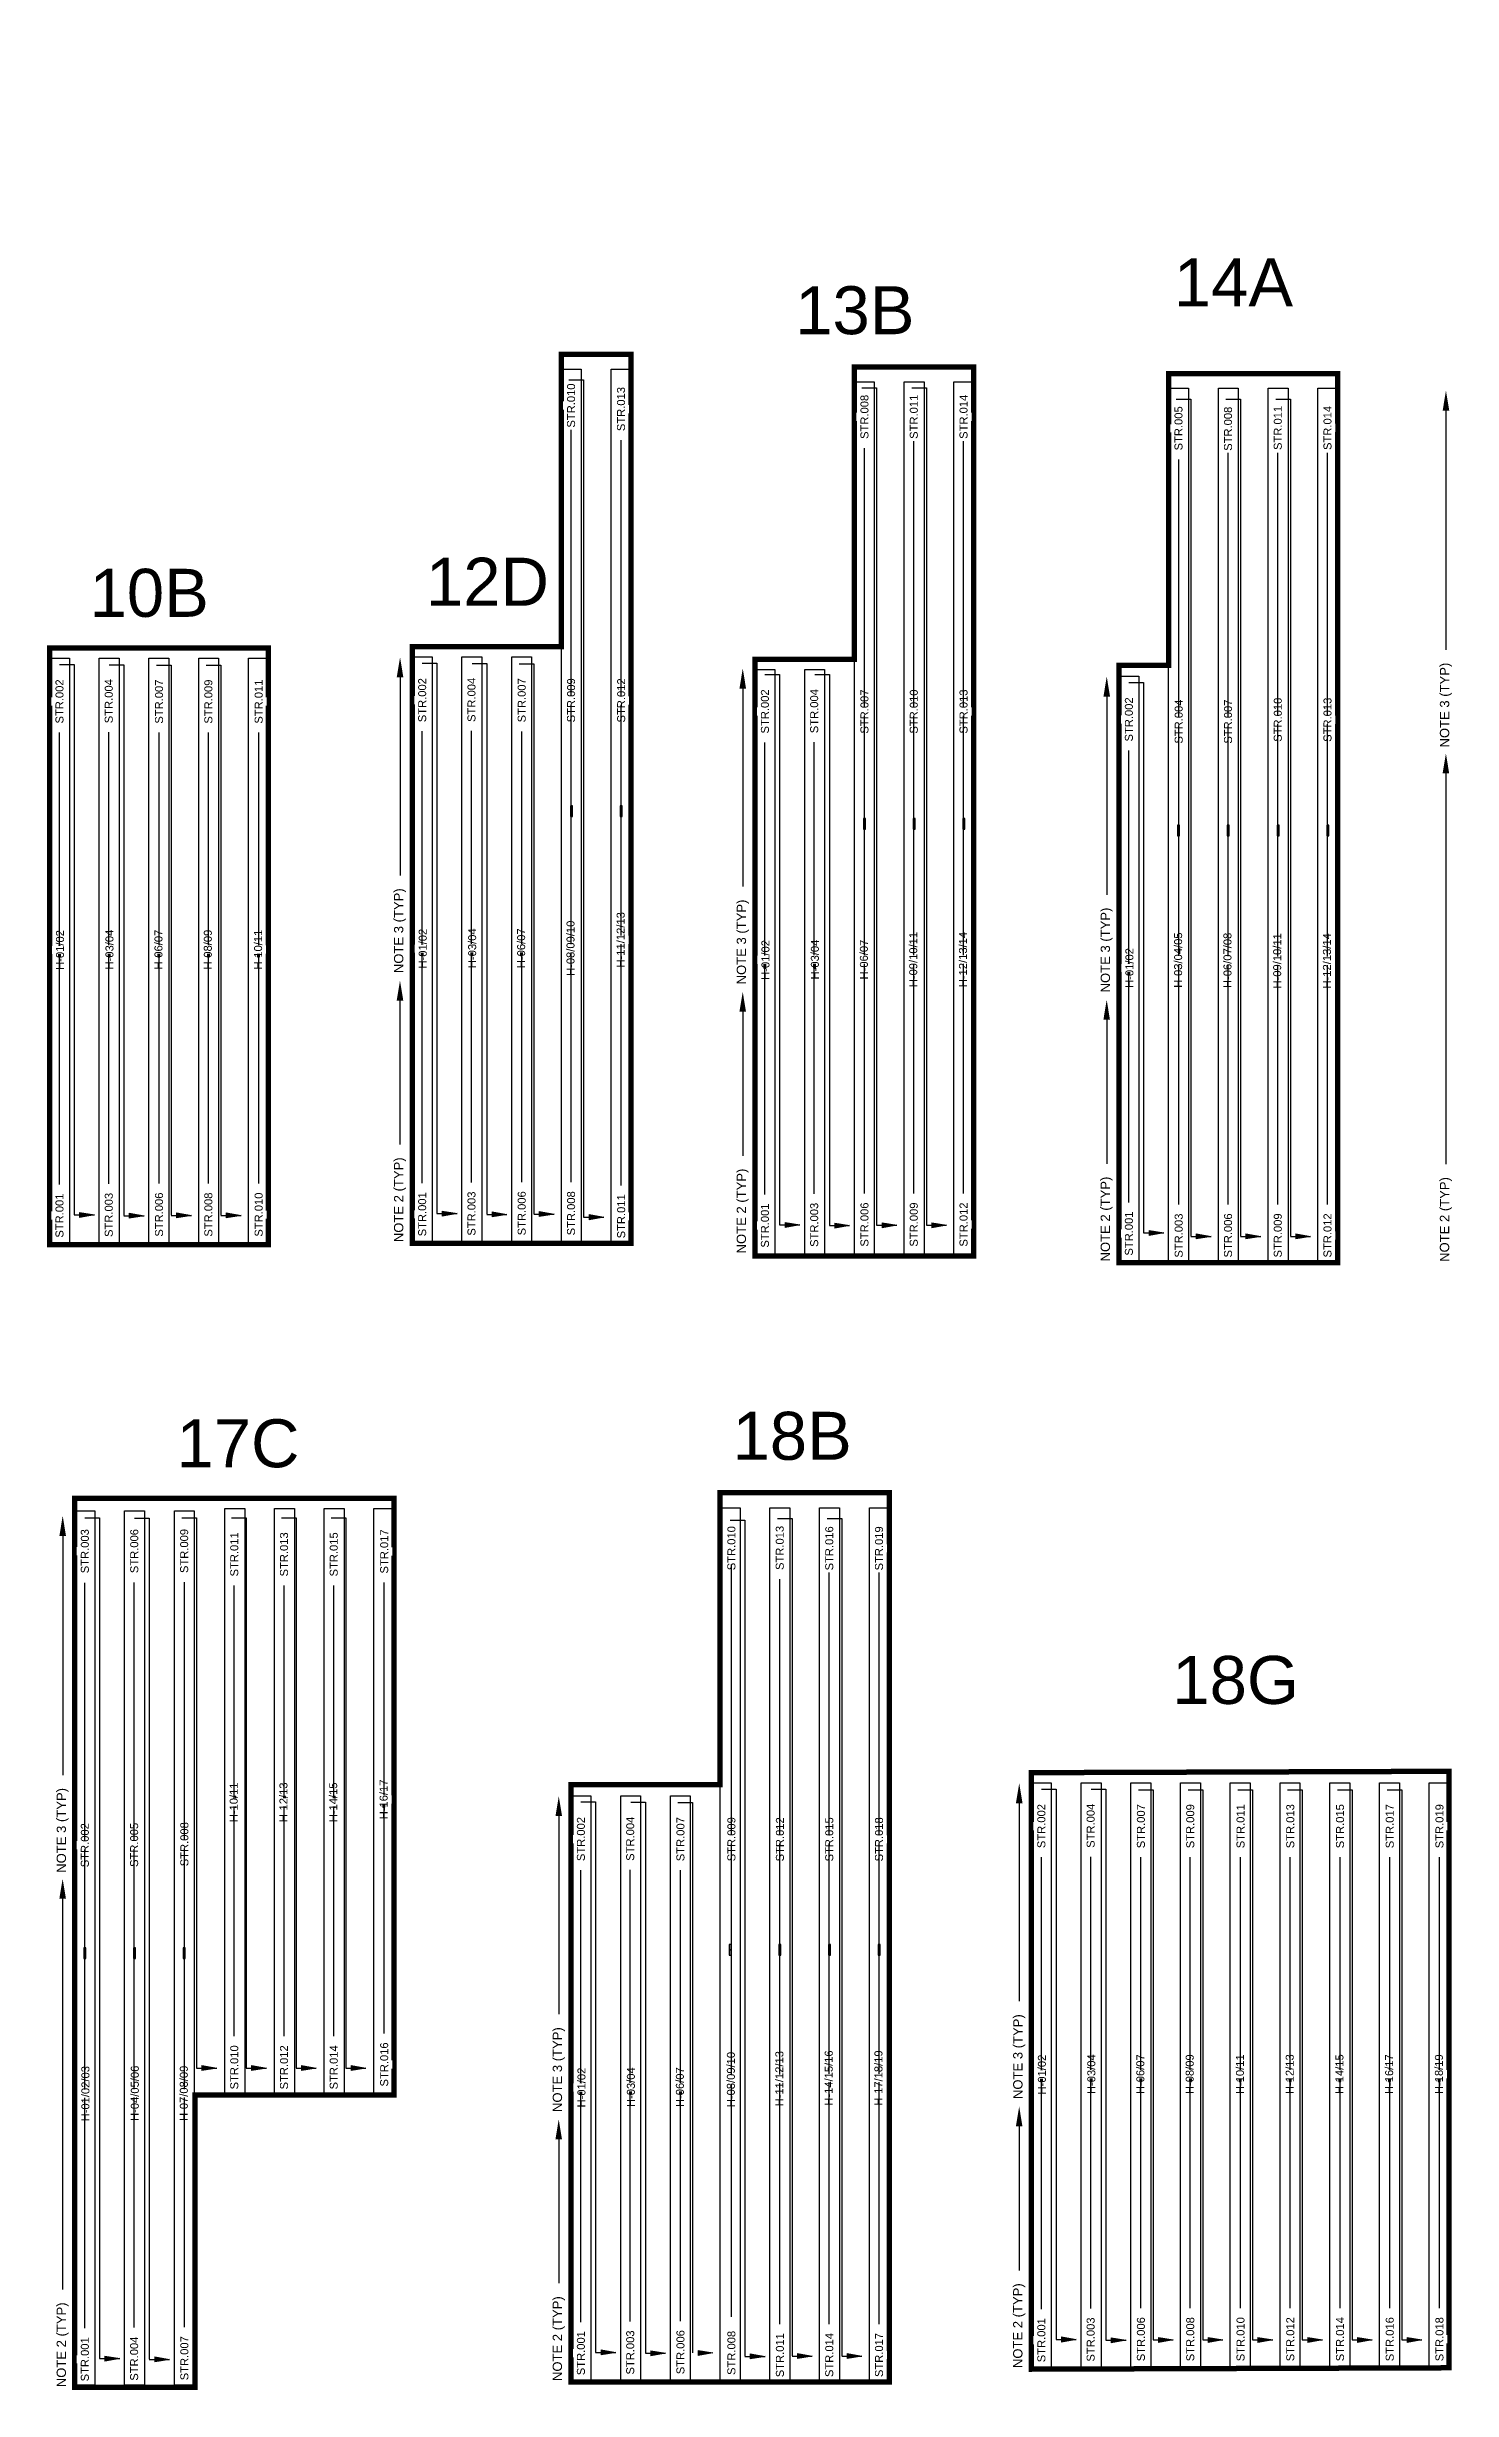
# Model space of a CAD drawing. Header units: feet. Extents: x -3 to 4075, y -14 to 63730.
# Drawn here: x 1044 to 1571, y 131 to 1009 of the extents above; entities that cross this region are included whole.
import ezdxf
from ezdxf import colors
from ezdxf.entities.mleader import LeaderData, LeaderLine
from ezdxf.math import Vec2, Vec3

# ---------------------------------------------------------------- set-up
doc = ezdxf.new("R2010")
doc.units = ezdxf.units.FT
doc.header["$MEASUREMENT"] = 0
for name, color, linetype in [('E-TEXT', 7, 'Continuous'), ('G-ANNO-TEXT', 1, 'Continuous'), ('JINKO', 210, 'Continuous'), ('PV-LBD ARCHETYPES', 7, 'Continuous'), ('PVcase PV Modules (detailed)', 142, 'Continuous'), ('PVcase PV Modules (optimised)', 142, 'Continuous')]:
    doc.layers.add(name, color=color, linetype=linetype)
doc.styles.add('NEI-A', font='arial.ttf')

# ---------------------------------------------------------------- blocks, each defined once
blk = doc.blocks.new('1P87@52DEG F TR ID3 PVBlock')
at = {"layer": 'PVcase PV Modules (detailed)', "color": 0}
blk.add_polyline3d([(-4.10355, -167.724, 0), (-3.35745, -167.724, 0), (-3.35745, -163.724, 0), (-4.10355, -163.724, 0)], close=True, dxfattribs=at)
blk.add_polyline3d([(-3.543975, -165.910525, 0), (-3.543975, -165.537475, 0), (-3.7305, -165.724, 0), (-3.917025, -165.537475, 0), (-3.917025, -165.910525, 0)], dxfattribs=at)
at = {"layer": 'PVcase PV Modules (optimised)', "color": 0}
for points in [[(0, 0, 0), (0, -327.727, 0), (-7.461, -327.727, 0), (-7.461, 0, 0)], [(-4.10355, -167.724, 0), (-3.35745, -167.724, 0), (-3.35745, -163.724, 0), (-4.10355, -163.724, 0)]]:
    blk.add_polyline3d(points, close=True, dxfattribs=at)
blk.add_polyline3d([(-3.543975, -165.910525, 0), (-3.543975, -165.537475, 0), (-3.7305, -165.724, 0), (-3.917025, -165.537475, 0), (-3.917025, -165.910525, 0)], dxfattribs=at)
blk = doc.blocks.new('1P58@52DEG F TR ID3 PVBlock')
at = {"layer": 'PVcase PV Modules (detailed)', "color": 0}
blk.add_polyline3d([(-4.10355, -111.909, 0), (-3.35745, -111.909, 0), (-3.35745, -107.909, 0), (-4.10355, -107.909, 0)], close=True, dxfattribs=at)
blk.add_polyline3d([(-3.543975, -110.095525, 0), (-3.543975, -109.722475, 0), (-3.7305, -109.909, 0), (-3.917025, -109.722475, 0), (-3.917025, -110.095525, 0)], dxfattribs=at)
at = {"layer": 'PVcase PV Modules (optimised)', "color": 0}
for points in [[(0, 0, 0), (0, -219.818, 0), (-7.461, -219.818, 0), (-7.461, 0, 0)], [(-4.10355, -111.909, 0), (-3.35745, -111.909, 0), (-3.35745, -107.909, 0), (-4.10355, -107.909, 0)]]:
    blk.add_polyline3d(points, close=True, dxfattribs=at)
blk.add_polyline3d([(-3.543975, -110.095525, 0), (-3.543975, -109.722475, 0), (-3.7305, -109.909, 0), (-3.917025, -109.722475, 0), (-3.917025, -110.095525, 0)], dxfattribs=at)
blk = doc.blocks.new('_ClosedBlank')
at = {"color": 0, "linetype": 'ByBlock', "lineweight": -2}
for p, q in [((-1, 0.17), (0, 0)), ((-1, 0.17), (-1, -0.17)), ((0, 0), (-1, -0.17))]:
    blk.add_line(p, q, dxfattribs=at)
blk = doc.blocks.new('AR')
h = blk.add_hatch(color=256)
h.dxf.hatch_style = 1
h.paths.add_polyline_path([(0, 0.03), (0, -0.03), (0.18, 0)])
at = {"xscale": 0.1800047113158301, "yscale": 0.1800047113158301, "zscale": 0.1800047113158301}
blk.add_blockref('_ClosedBlank', (0.18, 0), dxfattribs=at)

msp = doc.modelspace()

# ---------------------------------------------------------------- linework, layer by layer
at = {"const_width": 2}
msp.add_lwpolyline([(1237.38, 893.72), (1263.5, 893.72), (1263.5, 560.44), (1181.43, 560.44), (1181.43, 784.09), (1237.38, 784.09), (1237.38, 893.72)], dxfattribs=at)
for points in [[(1392.03, 888.94), (1347.27, 888.94), (1347.27, 779.35), (1309.96, 779.35), (1309.96, 555.68), (1392.03, 555.68)], [(1528.53, 886.37), (1465.12, 886.37), (1465.12, 777.05), (1446.47, 777.05), (1446.47, 553.21), (1528.53, 553.21)], [(1045.4, 783.56), (1127.46, 783.56), (1127.46, 559.95), (1045.4, 559.95)], [(1413.64, 361.98), (1570.32, 362.49), (1570.32, 138.88), (1413.64, 138.37)]]:
    msp.add_lwpolyline(points, close=True, dxfattribs=at)
for points, elevation in [([(1054.89, 131.51), (1099.94, 131.51), (1099.94, 241.14), (1174.55, 241.14), (1174.55, 464.79), (1054.89, 464.79)], -0.13), ([(1360.33, 466.98), (1296.91, 466.98), (1296.91, 357.46), (1240.96, 357.46), (1240.96, 133.51), (1360.33, 133.51)], 0.13)]:
    msp.add_lwpolyline(points, close=True, dxfattribs=dict(at, elevation=elevation))
at = {"layer": 'E-TEXT'}
for p, q in [((1350.1, 881.08), (1355.6, 881.08)), ((1355.6, 881.08), (1355.6, 567.21)), ((1467.95, 876.91), (1473.45, 876.91)), ((1473.45, 876.91), (1473.45, 563.04)), ((1241.02, 583.32), (1241.02, 865.4)), ((1259.81, 582.15), (1259.81, 861.5)), ((1369.55, 579.09), (1369.55, 861.18)), ((1388.21, 579.09), (1388.21, 861.18)), ((1351.05, 579.09), (1351.05, 858.44)), ((1468.9, 574.92), (1468.9, 854.27)), ((1487.4, 574.92), (1487.4, 856.75)), ((1506.06, 574.92), (1506.06, 856.75)), ((1524.71, 574.92), (1524.71, 856.75)), ((1049.16, 777.43), (1054.66, 777.43)), ((1054.66, 777.43), (1054.66, 571.12)), ((1067.82, 777.34), (1073.32, 777.34)), ((1073.32, 777.34), (1073.32, 570.82)), ((1085.54, 777.18), (1091.03, 777.18)), ((1091.03, 777.18), (1091.03, 570.94)), ((1104.19, 777.18), (1109.69, 777.18)), ((1185.2, 777.92), (1190.69, 777.92)), ((1190.69, 777.92), (1190.69, 571.61)), ((1203.85, 777.83), (1209.35, 777.83)), ((1209.35, 777.83), (1209.35, 571.31)), ((1221.57, 777.67), (1227.07, 777.67)), ((1227.07, 777.67), (1227.07, 571.43)), ((1313.73, 773.7), (1319.23, 773.7)), ((1319.23, 773.7), (1319.23, 567.39)), ((1332.39, 773.61), (1337.89, 773.61)), ((1337.89, 773.61), (1337.89, 567.09)), ((1450.23, 770.69), (1455.73, 770.69)), ((1455.73, 770.69), (1455.73, 564.38)), ((1049.15, 582.46), (1049.15, 751.91)), ((1067.63, 582.71), (1067.63, 752.01)), ((1086.48, 582.83), (1086.48, 751.85)), ((1104.99, 582.83), (1104.99, 751.85)), ((1123.85, 582.83), (1123.85, 751.85)), ((1185.18, 582.95), (1185.18, 752.4)), ((1203.67, 583.2), (1203.67, 752.5)), ((1222.51, 583.32), (1222.51, 752.34)), ((1313.72, 578.72), (1313.72, 748.17)), ((1332.2, 578.98), (1332.2, 748.28)), ((1450.22, 575.72), (1450.22, 745.17)), ((1054.66, 571.07), (1062.22, 571.07)), ((1190.69, 571.56), (1198.25, 571.56)), ((1209.35, 571.27), (1216.91, 571.27)), ((1227.07, 571.39), (1234.63, 571.39)), ((1073.32, 570.78), (1080.88, 570.78)), ((1091.03, 570.9), (1098.59, 570.9)), ((1319.23, 567.34), (1326.79, 567.34)), ((1337.89, 567.05), (1345.44, 567.05)), ((1355.6, 567.17), (1363.16, 567.17)), ((1455.73, 564.34), (1463.29, 564.34)), ((1473.45, 562.99), (1481.01, 562.99)), ((1058.67, 457.52, -0.13), (1064.17, 457.52, -0.13)), ((1064.17, 457.52, -0.13), (1064.17, 142.36, -0.13)), ((1077.33, 457.43, -0.13), (1082.83, 457.43, -0.13)), ((1082.83, 457.43, -0.13), (1082.83, 142.07, -0.13)), ((1113.7, 457.5, -0.13), (1119.2, 457.5, -0.13)), ((1119.2, 457.5, -0.13), (1119.2, 251.26, -0.13)), ((1132.35, 457.5, -0.13), (1137.85, 457.5, -0.13)), ((1151, 457.5, -0.13), (1156.5, 457.5, -0.13)), ((1318.4, 457.2, 0.13), (1323.9, 457.2, 0.13)), ((1323.9, 457.2, 0.13), (1323.9, 143.33, 0.13)), ((1301.15, 157.95, 0.13), (1301.15, 440.04, 0.13)), ((1058.66, 153.7, -0.13), (1058.66, 433.18, -0.13)), ((1077.15, 153.95, -0.13), (1077.15, 433.29, -0.13)), ((1095.99, 154.07, -0.13), (1095.99, 433.42, -0.13)), ((1114.71, 263.15, -0.13), (1114.71, 432.17, -0.13)), ((1133.36, 263.15, -0.13), (1133.36, 432.17, -0.13)), ((1152.01, 263.15, -0.13), (1152.01, 432.17, -0.13)), ((1170.93, 264.24, -0.13), (1170.93, 433.26, -0.13)), ((1319.34, 155.21, 0.13), (1319.34, 434.56, 0.13)), ((1337.85, 155.21, 0.13), (1337.85, 437.04, 0.13)), ((1356.5, 155.21, 0.13), (1356.5, 437.04, 0.13)), ((1417.41, 355.84), (1422.91, 355.84)), ((1422.91, 355.84), (1422.91, 149.53)), ((1436.07, 355.76), (1441.57, 355.76)), ((1441.57, 355.76), (1441.57, 149.24)), ((1453.79, 355.59), (1459.28, 355.59)), ((1459.28, 355.59), (1459.28, 149.36)), ((1472.44, 355.59), (1477.94, 355.59)), ((1491.09, 355.59), (1496.59, 355.59)), ((1496.59, 355.59), (1496.59, 149.36)), ((1509.74, 355.59), (1515.24, 355.59)), ((1528.39, 355.59), (1533.89, 355.59)), ((1547.05, 355.59), (1552.54, 355.59)), ((1244.72, 350.99, 0.13), (1250.22, 350.99, 0.13)), ((1250.22, 350.99, 0.13), (1250.22, 144.68, 0.13)), ((1263.38, 350.9, 0.13), (1268.88, 350.9, 0.13)), ((1268.88, 350.9, 0.13), (1268.88, 144.38, 0.13)), ((1281.1, 350.74, 0.13), (1286.6, 350.74, 0.13)), ((1286.6, 350.74, 0.13), (1286.6, 144.5, 0.13)), ((1244.71, 156.01, 0.13), (1244.71, 325.46, 0.13)), ((1263.2, 156.26, 0.13), (1263.2, 325.57, 0.13)), ((1282.04, 156.38, 0.13), (1282.04, 325.41, 0.13)), ((1417.4, 160.87), (1417.4, 330.32)), ((1435.88, 161.12), (1435.88, 330.43)), ((1454.73, 161.24), (1454.73, 330.27)), ((1473.24, 161.24), (1473.24, 330.27)), ((1492.09, 161.24), (1492.09, 330.27)), ((1510.75, 161.24), (1510.75, 330.27)), ((1529.4, 161.24), (1529.4, 330.27)), ((1548.05, 161.24), (1548.05, 330.27)), ((1566.7, 161.24), (1566.7, 330.27)), ((1119.2, 251.22, -0.13), (1126.76, 251.22, -0.13)), ((1422.91, 149.49), (1430.47, 149.49)), ((1064.17, 142.32, -0.13), (1071.73, 142.32, -0.13)), ((1082.83, 142.03, -0.13), (1090.39, 142.03, -0.13)), ((1250.22, 144.63, 0.13), (1257.78, 144.63, 0.13)), ((1268.88, 144.34, 0.13), (1276.44, 144.34, 0.13)), ((1323.9, 143.29, 0.13), (1331.46, 143.29, 0.13)), ((1441.57, 149.2), (1449.13, 149.2)), ((1459.28, 149.31), (1466.84, 149.31)), ((1496.59, 149.31), (1504.15, 149.31))]:
    msp.add_line(p, q, dxfattribs=at)

# ---------------------------------------------------------------- block references
at = {"layer": 'E-TEXT', "xscale": 30.78777906583937, "yscale": 30.78777906583937, "zscale": 30.78777906583937}
for p in [(1056.68, 571.07), (1075.33, 570.78), (1093.05, 570.9), (1192.71, 571.56), (1211.37, 571.27), (1229.08, 571.39), (1321.24, 567.34), (1339.9, 567.05), (1357.62, 567.17), (1457.75, 564.34), (1475.47, 562.99), (1121.21, 251.22, -0.13), (1424.93, 149.49), (1443.58, 149.2), (1461.3, 149.31), (1498.6, 149.31), (1066.19, 142.32, -0.13), (1084.85, 142.03, -0.13), (1252.24, 144.63, 0.13), (1270.9, 144.34, 0.13), (1288.61, 144.45, 0.13), (1325.92, 143.29, 0.13)]:
    msp.add_blockref('AR', p, dxfattribs=at)
at = {"layer": 'JINKO'}
for name, p in [('1P87@52DEG F TR ID3 PVBlock', (1244.84, 888.17)), ('1P87@52DEG F TR ID3 PVBlock', (1263.5, 888.17)), ('1P87@52DEG F TR ID3 PVBlock', (1354.73, 883.4)), ('1P87@52DEG F TR ID3 PVBlock', (1373.38, 883.4)), ('1P87@52DEG F TR ID3 PVBlock', (1392.03, 883.4)), ('1P87@52DEG F TR ID3 PVBlock', (1472.58, 880.94)), ('1P87@52DEG F TR ID3 PVBlock', (1491.23, 880.94)), ('1P87@52DEG F TR ID3 PVBlock', (1509.88, 880.94)), ('1P87@52DEG F TR ID3 PVBlock', (1528.53, 880.94)), ('1P58@52DEG F TR ID3 PVBlock', (1052.86, 779.77)), ('1P58@52DEG F TR ID3 PVBlock', (1071.51, 779.77)), ('1P58@52DEG F TR ID3 PVBlock', (1090.16, 779.77)), ('1P58@52DEG F TR ID3 PVBlock', (1108.81, 779.77)), ('1P58@52DEG F TR ID3 PVBlock', (1127.46, 779.77)), ('1P58@52DEG F TR ID3 PVBlock', (1188.89, 780.26)), ('1P58@52DEG F TR ID3 PVBlock', (1207.54, 780.26)), ('1P58@52DEG F TR ID3 PVBlock', (1226.19, 780.26)), ('1P58@52DEG F TR ID3 PVBlock', (1317.42, 775.5)), ('1P58@52DEG F TR ID3 PVBlock', (1336.08, 775.5)), ('1P58@52DEG F TR ID3 PVBlock', (1453.93, 773.03)), ('1P87@52DEG F TR ID3 PVBlock', (1062.37, 460.09, -0.13)), ('1P87@52DEG F TR ID3 PVBlock', (1081.02, 460.09, -0.13)), ('1P87@52DEG F TR ID3 PVBlock', (1099.67, 460.09, -0.13)), ('1P58@52DEG F TR ID3 PVBlock', (1118.59, 460.96, -0.13)), ('1P58@52DEG F TR ID3 PVBlock', (1137.24, 460.96, -0.13)), ('1P58@52DEG F TR ID3 PVBlock', (1155.9, 460.96, -0.13)), ('1P58@52DEG F TR ID3 PVBlock', (1174.55, 460.96, -0.13)), ('1P87@52DEG F TR ID3 PVBlock', (1304.37, 461.23, 0.13)), ('1P87@52DEG F TR ID3 PVBlock', (1323.03, 461.23, 0.13)), ('1P87@52DEG F TR ID3 PVBlock', (1341.68, 461.23, 0.13)), ('1P87@52DEG F TR ID3 PVBlock', (1360.33, 461.23, 0.13)), ('1P58@52DEG F TR ID3 PVBlock', (1248.42, 353.33, 0.13)), ('1P58@52DEG F TR ID3 PVBlock', (1267.07, 353.33, 0.13)), ('1P58@52DEG F TR ID3 PVBlock', (1285.72, 353.33, 0.13)), ('1P58@52DEG F TR ID3 PVBlock', (1421.11, 358.18)), ('1P58@52DEG F TR ID3 PVBlock', (1439.76, 358.18)), ('1P58@52DEG F TR ID3 PVBlock', (1458.41, 358.18)), ('1P58@52DEG F TR ID3 PVBlock', (1477.06, 358.18)), ('1P58@52DEG F TR ID3 PVBlock', (1495.71, 358.18)), ('1P58@52DEG F TR ID3 PVBlock', (1514.37, 358.18)), ('1P58@52DEG F TR ID3 PVBlock', (1533.02, 358.18)), ('1P58@52DEG F TR ID3 PVBlock', (1551.67, 358.18)), ('1P58@52DEG F TR ID3 PVBlock', (1570.32, 358.18))]:
    msp.add_blockref(name, p, dxfattribs=at)

# ---------------------------------------------------------------- texts
at = {"layer": 'PV-LBD ARCHETYPES', "style": 'NEI-A'}
for s, p in [('14A', (1467.05, 911.62)), ('13B', (1325.06, 901.22)), ('12D', (1186.58, 799.44)), ('10B', (1060.42, 795.27)), ('17C', (1093.01, 476.46, -0.13)), ('18B', (1301.55, 479.26, 0.13))]:
    msp.add_text(s, height=18, dxfattribs=at).set_placement(p)
at = {"layer": 'PV-LBD ARCHETYPES', "insert": (1490.27, 396.62), "char_height": 18, "width": 41.5348, "attachment_point": 5, "style": 'NEI-A'}
msp.add_mtext(' 18G', dxfattribs=at)

# ---------------------------------------------------------------- leaders
at = {"layer": 'G-ANNO-TEXT'}
ml = msp.add_multileader_mtext('Standard', dxfattribs=at)
ml.set_content('NOTE 3 (TYP)', color=256, style='NEI-A')
ml.set_leader_properties()
ml.build(insert=Vec2(0, 0))
ml.multileader.update_dxf_attribs({"dogleg_length": 0.0625, "arrow_head_size": 7.5, "scale": 60})
ctx = ml.context
ctx.base_point, ctx.scale, ctx.char_height, ctx.arrow_head_size, ctx.landing_gap_size, ctx.plane_origin, ctx.plane_x_axis, ctx.plane_y_axis = Vec3(1569.12, 740.89), 60, 3.5, 7.5, 5.4, Vec3(1647.25, 671.63), Vec3(0, 1), Vec3(-1, 0)
notes = []
notes.append((ctx, [(1, (1, 1, 0), (1569.12, 786.68), (0, -1), 3.75, [(0, [(1569.12, 880.1)], 0, [])])]))
ctx.mtext.insert, ctx.mtext.text_direction, ctx.mtext.rotation, ctx.mtext.width, ctx.mtext.flow_direction = Vec3(1566.85, 746.29), Vec3(0, 1), 1.570796, 1027, 5
ml = msp.add_multileader_mtext('Standard', dxfattribs=at)
ml.set_content('NOTE 3 (TYP)', color=256, style='NEI-A')
ml.set_leader_properties()
ml.build(insert=Vec2(0, 0))
ml.multileader.update_dxf_attribs({"dogleg_length": 0.0625, "arrow_head_size": 7.5, "scale": 60})
ctx = ml.context
ctx.base_point, ctx.scale, ctx.char_height, ctx.arrow_head_size, ctx.landing_gap_size, ctx.plane_origin, ctx.plane_x_axis, ctx.plane_y_axis = Vec3(1176.86, 656.31), 60, 3.5, 7.5, 5.4, Vec3(1254.99, 587.04), Vec3(0, 1), Vec3(-1, 0)
notes.append((ctx, [(1, (1, 1, 0), (1176.86, 702.09), (0, -1), 3.75, [(0, [(1176.86, 780.12)], 0, [])])]))
ctx.mtext.insert, ctx.mtext.text_direction, ctx.mtext.rotation, ctx.mtext.width, ctx.mtext.flow_direction = Vec3(1174.59, 661.71), Vec3(0, 1), 1.570796, 1027, 5
ml = msp.add_multileader_mtext('Standard', dxfattribs=at)
ml.set_content('NOTE 3 (TYP)', color=256, style='NEI-A')
ml.set_leader_properties()
ml.build(insert=Vec2(0, 0))
ml.multileader.update_dxf_attribs({"dogleg_length": 0.0625, "arrow_head_size": 7.5, "scale": 60})
ctx = ml.context
ctx.base_point, ctx.scale, ctx.char_height, ctx.arrow_head_size, ctx.landing_gap_size, ctx.plane_origin, ctx.plane_x_axis, ctx.plane_y_axis = Vec3(1305.39, 652.09), 60, 3.5, 7.5, 5.4, Vec3(1383.53, 582.82), Vec3(0, 1), Vec3(-1, 0)
notes.append((ctx, [(1, (1, 1, 0), (1305.39, 697.87), (0, -1), 3.75, [(0, [(1305.39, 775.9)], 0, [])])]))
ctx.mtext.insert, ctx.mtext.text_direction, ctx.mtext.rotation, ctx.mtext.width, ctx.mtext.flow_direction = Vec3(1303.13, 657.49), Vec3(0, 1), 1.570796, 1027, 5
ml = msp.add_multileader_mtext('Standard', dxfattribs=at)
ml.set_content('NOTE 3 (TYP)', color=256, style='NEI-A')
ml.set_leader_properties()
ml.build(insert=Vec2(0, 0))
ml.multileader.update_dxf_attribs({"dogleg_length": 0.0625, "arrow_head_size": 7.5, "scale": 60})
ctx = ml.context
ctx.base_point, ctx.scale, ctx.char_height, ctx.arrow_head_size, ctx.landing_gap_size, ctx.plane_origin, ctx.plane_x_axis, ctx.plane_y_axis = Vec3(1441.9, 649.08), 60, 3.5, 7.5, 5.4, Vec3(1520.03, 579.81), Vec3(0, 1), Vec3(-1, 0)
notes.append((ctx, [(1, (1, 1, 0), (1441.9, 694.87), (0, -1), 3.75, [(0, [(1441.9, 772.89)], 0, [])])]))
ctx.mtext.insert, ctx.mtext.text_direction, ctx.mtext.rotation, ctx.mtext.width, ctx.mtext.flow_direction = Vec3(1439.63, 654.48), Vec3(0, 1), 1.570796, 1027, 5
ml = msp.add_multileader_mtext('Standard', dxfattribs=at)
ml.set_content('NOTE 3 (TYP)', color=256, style='NEI-A')
ml.set_leader_properties()
ml.build(insert=Vec2(0, 0))
ml.multileader.update_dxf_attribs({"dogleg_length": 0.0625, "arrow_head_size": 7.5, "scale": 60})
ctx = ml.context
ctx.base_point, ctx.scale, ctx.char_height, ctx.arrow_head_size, ctx.landing_gap_size, ctx.plane_origin, ctx.plane_x_axis, ctx.plane_y_axis = Vec3(1409.08, 234.23), 60, 3.5, 7.5, 5.4, Vec3(1487.21, 164.96), Vec3(0, 1), Vec3(-1, 0)
notes.append((ctx, [(1, (1, 1, 0), (1409.08, 280.02), (0, -1), 3.75, [(0, [(1409.08, 358.04)], 0, [])])]))
ctx.mtext.insert, ctx.mtext.text_direction, ctx.mtext.rotation, ctx.mtext.width, ctx.mtext.flow_direction = Vec3(1406.81, 239.63), Vec3(0, 1), 1.570796, 1027, 5
ml = msp.add_multileader_mtext('Standard', dxfattribs=at)
ml.set_content('NOTE 2 (TYP)', color=256, style='NEI-A')
ml.set_leader_properties()
ml.build(insert=Vec2(0, 0))
ml.multileader.update_dxf_attribs({"dogleg_length": 0.0625, "arrow_head_size": 7.5, "scale": 60})
ctx = ml.context
ctx.base_point, ctx.scale, ctx.char_height, ctx.arrow_head_size, ctx.landing_gap_size, ctx.plane_origin, ctx.plane_x_axis, ctx.plane_y_axis = Vec3(1176.84, 555.45), 60, 3.5, 7.5, 5.4, Vec3(1254.98, 486.18), Vec3(0, 1), Vec3(-1, 0)
notes.append((ctx, [(1, (1, 1, 0), (1176.84, 601.24), (0, -1), 3.75, [(0, [(1176.84, 658.93)], 0, [])])]))
ctx.mtext.insert, ctx.mtext.text_direction, ctx.mtext.rotation, ctx.mtext.width, ctx.mtext.flow_direction = Vec3(1174.58, 560.85), Vec3(0, 1), 1.570796, 55.295, 5
ml = msp.add_multileader_mtext('Standard', dxfattribs=at)
ml.set_content('NOTE 2 (TYP)', color=256, style='NEI-A')
ml.set_leader_properties()
ml.build(insert=Vec2(0, 0))
ml.multileader.update_dxf_attribs({"dogleg_length": 0.0625, "arrow_head_size": 7.5, "scale": 60})
ctx = ml.context
ctx.base_point, ctx.scale, ctx.char_height, ctx.arrow_head_size, ctx.landing_gap_size, ctx.plane_origin, ctx.plane_x_axis, ctx.plane_y_axis = Vec3(1305.38, 551.23), 60, 3.5, 7.5, 5.4, Vec3(1383.51, 481.96), Vec3(0, 1), Vec3(-1, 0)
notes.append((ctx, [(1, (1, 1, 0), (1305.38, 597.02), (0, -1), 3.75, [(0, [(1305.38, 654.71)], 0, [])])]))
ctx.mtext.insert, ctx.mtext.text_direction, ctx.mtext.rotation, ctx.mtext.width, ctx.mtext.flow_direction = Vec3(1303.11, 556.63), Vec3(0, 1), 1.570796, 55.295, 5
ml = msp.add_multileader_mtext('Standard', dxfattribs=at)
ml.set_content('NOTE 2 (TYP)', color=256, style='NEI-A')
ml.set_leader_properties()
ml.build(insert=Vec2(0, 0))
ml.multileader.update_dxf_attribs({"dogleg_length": 0.0625, "arrow_head_size": 7.5, "scale": 60})
ctx = ml.context
ctx.base_point, ctx.scale, ctx.char_height, ctx.arrow_head_size, ctx.landing_gap_size, ctx.plane_origin, ctx.plane_x_axis, ctx.plane_y_axis = Vec3(1441.88, 548.23), 60, 3.5, 7.5, 5.4, Vec3(1520.01, 478.96), Vec3(0, 1), Vec3(-1, 0)
notes.append((ctx, [(1, (1, 1, 0), (1441.88, 594.01), (0, -1), 3.75, [(0, [(1441.88, 651.7)], 0, [])])]))
ctx.mtext.insert, ctx.mtext.text_direction, ctx.mtext.rotation, ctx.mtext.width, ctx.mtext.flow_direction = Vec3(1439.61, 553.63), Vec3(0, 1), 1.570796, 55.295, 5
ml = msp.add_multileader_mtext('Standard', dxfattribs=at)
ml.set_content('NOTE 2 (TYP)', color=256, style='NEI-A')
ml.set_leader_properties()
ml.build(insert=Vec2(0, 0))
ml.multileader.update_dxf_attribs({"dogleg_length": 0.0625, "arrow_head_size": 7.5, "scale": 60})
ctx = ml.context
ctx.base_point, ctx.scale, ctx.char_height, ctx.arrow_head_size, ctx.landing_gap_size, ctx.plane_origin, ctx.plane_x_axis, ctx.plane_y_axis = Vec3(1569.1, 548.06), 60, 3.5, 7.5, 5.4, Vec3(1647.23, 478.79), Vec3(0, 1), Vec3(-1, 0)
notes.append((ctx, [(1, (1, 1, 0), (1569.1, 593.84), (0, -1), 3.75, [(0, [(1569.1, 744.07)], 0, [])])]))
ctx.mtext.insert, ctx.mtext.text_direction, ctx.mtext.rotation, ctx.mtext.width, ctx.mtext.flow_direction = Vec3(1566.83, 553.46), Vec3(0, 1), 1.570796, 55.295, 5
ml = msp.add_multileader_mtext('Standard', dxfattribs=at)
ml.set_content('NOTE 2 (TYP)', color=256, style='NEI-A')
ml.set_leader_properties()
ml.build(insert=Vec2(0, 0))
ml.multileader.update_dxf_attribs({"dogleg_length": 0.0625, "arrow_head_size": 7.5, "scale": 60})
ctx = ml.context
ctx.base_point, ctx.scale, ctx.char_height, ctx.arrow_head_size, ctx.landing_gap_size, ctx.plane_origin, ctx.plane_x_axis, ctx.plane_y_axis = Vec3(1409.06, 133.38), 60, 3.5, 7.5, 5.4, Vec3(1487.19, 64.11), Vec3(0, 1), Vec3(-1, 0)
notes.append((ctx, [(1, (1, 1, 0), (1409.06, 179.16), (0, -1), 3.75, [(0, [(1409.06, 236.85)], 0, [])])]))
ctx.mtext.insert, ctx.mtext.text_direction, ctx.mtext.rotation, ctx.mtext.width, ctx.mtext.flow_direction = Vec3(1406.79, 138.78), Vec3(0, 1), 1.570796, 55.295, 5
for ctx, leaders in notes:
    for number, flags, end, landing, length, lines in leaders:
        leader = LeaderData()
        leader.index, (leader.has_last_leader_line, leader.has_dogleg_vector, leader.attachment_direction) = number, flags
        leader.last_leader_point, leader.dogleg_vector, leader.dogleg_length = Vec3(end), Vec3(landing), length
        for number, points, colour, breaks in lines:
            line = LeaderLine()
            line.index, line.vertices, line.color, line.breaks = number, Vec3.list(points), colors.encode_raw_color(colour), breaks
            leader.lines.append(line)
        ctx.leaders.append(leader)

# ---------------------------------------------------------------- next in the draw order: texts
at = {"layer": 'G-ANNO-TEXT', "char_height": 3, "attachment_point": 5, "rotation": 90, "style": 'NEI-A', "bg_fill": 3, "box_fill_scale": 1.5, "bg_fill_color": 256, "bg_fill_transparency": 0}
for s, width, insert in [('STR.010', 0.0963, (1241.02, 874.48)), ('STR.013', 0.0823, (1259.75, 873.16)), ('STR.008', 0.0963, (1351.05, 870.23)), ('STR.011', 0.0963, (1369.55, 870.26)), ('STR.014', 0.0963, (1388.21, 870.26)), ('STR.005', 0.0823, (1468.83, 865.93)), ('STR.008', 0.0963, (1487.4, 865.78)), ('STR.011', 0.0963, (1506.06, 866.09)), ('STR.014', 0.0963, (1524.71, 866.09)), ('STR.002', 0.0963, (1049.15, 763.55)), ('STR.004', 0.0963, (1067.63, 763.65)), ('STR.007', 0.0963, (1086.48, 763.49)), ('STR.009', 0.0963, (1104.99, 763.49)), ('STR.011', 0.0963, (1123.85, 763.49)), ('STR.002', 0.0963, (1185.18, 764.04)), ('STR.004', 0.0963, (1203.67, 764.14)), ('STR.007', 0.0963, (1222.51, 763.98)), ('STR.009', 0.0963, (1241.02, 763.98)), ('STR.012', 0.0963, (1259.81, 763.93)), ('STR.002', 0.0963, (1313.72, 759.82)), ('STR.004', 0.0963, (1332.2, 759.92)), ('STR.007', 0.0963, (1351.05, 759.76)), ('STR.010', 0.0963, (1369.55, 759.76)), ('STR.013', 0.0963, (1388.21, 759.76)), ('STR.002', 0.0963, (1450.22, 756.81)), ('STR.010', 0.0963, (1506.06, 756.69)), ('STR.013', 0.0963, (1524.71, 756.69)), ('STR.004', 0.0963, (1468.9, 756.01)), ('STR.007', 0.0963, (1487.4, 755.99)), ('STR.001', 0.0823, (1049.15, 570.81)), ('STR.003', 0.0823, (1067.63, 571.07)), ('STR.006', 0.0823, (1086.48, 571.18)), ('STR.008', 0.0823, (1104.99, 571.18)), ('STR.001', 0.0823, (1185.18, 571.3)), ('STR.003', 0.0823, (1203.67, 571.56)), ('STR.006', 0.0823, (1222.51, 571.67)), ('STR.008', 0.0823, (1241.02, 571.67)), ('STR.001', 0.0823, (1313.72, 567.08)), ('STR.003', 0.0823, (1332.2, 567.34)), ('STR.006', 0.0823, (1351.05, 567.45)), ('STR.009', 0.0823, (1369.55, 567.45)), ('STR.001', 0.0823, (1450.22, 564.08)), ('STR.003', 0.0963, (1468.9, 563.31)), ('STR.006', 0.0963, (1487.4, 563.38)), ('STR.006', 0.0823, (1077.2, 445.05, -0.13)), ('STR.009', 0.0823, (1095.92, 445.08, -0.13)), ('STR.011', 0.0963, (1114.71, 443.81, -0.13)), ('STR.013', 0.0963, (1133.36, 443.81, -0.13)), ('STR.015', 0.0963, (1152.01, 443.81, -0.13)), ('STR.017', 0.0963, (1170.93, 444.91, -0.13)), ('STR.010', 0.0963, (1301.15, 446.14, 0.13)), ('STR.013', 0.0823, (1319.28, 446.23, 0.13)), ('STR.016', 0.0963, (1337.85, 446.07, 0.13)), ('STR.019', 0.0963, (1356.5, 446.07, 0.13)), ('STR.005', 0.0963, (1077.15, 334.9, -0.13)), ('STR.008', 0.0963, (1095.99, 335.16, -0.13)), ('STR.004', 0.0963, (1263.2, 337.21, 0.13)), ('STR.007', 0.0963, (1282.04, 337.05, 0.13)), ('STR.009', 0.0963, (1301.15, 337.03, 0.13)), ('STR.012', 0.0963, (1319.34, 336.99, 0.13)), ('STR.015', 0.0963, (1337.85, 336.98, 0.13)), ('STR.018', 0.0963, (1356.5, 336.98, 0.13)), ('STR.002', 0.0963, (1417.4, 341.96)), ('STR.004', 0.0963, (1435.88, 342.07)), ('STR.007', 0.0963, (1454.73, 341.91)), ('STR.009', 0.0963, (1473.24, 341.91)), ('STR.011', 0.0963, (1492.09, 341.91)), ('STR.013', 0.0963, (1510.75, 341.91)), ('STR.015', 0.0963, (1529.4, 341.91)), ('STR.017', 0.0963, (1548.05, 341.91)), ('STR.019', 0.0963, (1566.7, 341.91)), ('STR.012', 0.0823, (1133.36, 251.51, -0.13)), ('STR.016', 0.0823, (1170.93, 252.6, -0.13)), ('STR.004', 0.0823, (1077.15, 142.31, -0.13)), ('STR.007', 0.0963, (1095.99, 142.47, -0.13)), ('STR.003', 0.0823, (1263.2, 144.62, 0.13)), ('STR.006', 0.0823, (1282.04, 144.74, 0.13)), ('STR.008', 0.0823, (1301.15, 144.46, 0.13)), ('STR.014', 0.0963, (1337.85, 143.68, 0.13)), ('STR.001', 0.0823, (1417.4, 149.23)), ('STR.003', 0.0823, (1435.88, 149.48)), ('STR.006', 0.0823, (1454.73, 149.6)), ('STR.008', 0.0823, (1473.24, 149.6)), ('STR.012', 0.0823, (1510.75, 149.6))]:
    msp.add_mtext_dynamic_manual_height_columns(s, width=width, gutter_width=0.561, heights=[0], dxfattribs=dict(at, insert=insert))
at = {"layer": 'G-ANNO-TEXT', "char_height": 3, "width": 0.0823, "attachment_point": 5, "rotation": 90, "style": 'NEI-A', "bg_fill": 3, "box_fill_scale": 1.5, "bg_fill_color": 256, "bg_fill_transparency": 0}
for s, insert in [('H-01/02', (1049.35, 670.38)), ('H-03/04', (1067.89, 670.53)), ('H-06/07', (1086.27, 670.53)), ('H-08/09', (1104.78, 670.53)), ('H-10/11', (1123.64, 670.53)), ('H-01/02', (1185.39, 670.87)), ('H-03/04', (1203.93, 671.02)), ('H-06/07', (1222.3, 671.02)), ('H-08/09/10', (1240.81, 671.02)), ('H-11/12/13', (1259.61, 674.19)), ('H-09/10/11', (1369.35, 666.8)), ('H-12/13/14', (1388, 666.8)), ('H-03/04/05', (1468.69, 666.59)), ('H-06/07/08', (1487.2, 666.49)), ('H-09/10/11', (1505.85, 666.31)), ('H-12/13/14', (1524.5, 666.31)), ('H-01/02', (1313.92, 666.65)), ('H-03/04', (1332.46, 666.8)), ('H-06/07', (1350.84, 666.8)), ('H-01/02', (1450.42, 663.64)), ('H-10/11', (1114.5, 350.85, -0.13)), ('H-12/13', (1133.15, 350.85, -0.13)), ('H-14/15', (1151.8, 350.85, -0.13)), ('H-16/17', (1170.72, 351.95, -0.13)), ('H-08/09/10', (1300.95, 246.94, 0.13)), ('H-11/12/13', (1319.14, 247.25, 0.13)), ('H-14/15/16', (1337.64, 247.51, 0.13)), ('H-17/18/19', (1356.3, 247.51, 0.13)), ('H-01/02', (1417.6, 248.8)), ('H-03/04', (1436.14, 248.95)), ('H-06/07', (1454.52, 248.95)), ('H-08/09', (1473.03, 248.95)), ('H-10/11', (1491.89, 248.95)), ('H-12/13', (1510.54, 248.95)), ('H-14/15', (1529.19, 248.95)), ('H-16/17', (1547.84, 248.95)), ('H-18/19', (1566.5, 248.95)), ('H-04/05/06', (1077.4, 241.78, -0.13)), ('H-07/08/09', (1095.78, 241.78, -0.13)), ('H-03/04', (1263.45, 244.09, 0.13)), ('H-06/07', (1281.83, 244.09, 0.13))]:
    msp.add_mtext(s, dxfattribs=dict(at, insert=insert))

# ---------------------------------------------------------------- next in the draw order: linework, layer by layer
at = {"layer": 'E-TEXT'}
for p, q in [((1240.22, 884.13), (1245.72, 884.13)), ((1245.72, 884.13), (1245.72, 570.26)), ((1368.76, 881.08), (1374.25, 881.08)), ((1374.25, 881.08), (1374.25, 567.21)), ((1486.61, 876.93), (1492.1, 876.93)), ((1492.1, 876.93), (1492.1, 563.04)), ((1505.26, 876.93), (1510.76, 876.93)), ((1109.69, 777.18), (1109.69, 570.94)), ((1109.69, 570.9), (1117.24, 570.9)), ((1245.72, 570.22), (1253.28, 570.22)), ((1374.25, 567.17), (1381.81, 567.17)), ((1492.1, 562.99), (1499.66, 562.99)), ((1095.05, 457.5, -0.13), (1100.55, 457.5, -0.13)), ((1100.55, 457.5, -0.13), (1100.55, 251.26, -0.13)), ((1137.85, 457.5, -0.13), (1137.85, 251.26, -0.13)), ((1337.05, 457.2, 0.13), (1342.55, 457.2, 0.13)), ((1342.55, 457.2, 0.13), (1342.55, 143.33, 0.13)), ((1300.69, 456.67, 0.13), (1306.18, 456.67, 0.13)), ((1306.18, 456.67, 0.13), (1306.18, 143.21, 0.13)), ((1477.94, 355.59), (1477.94, 149.36)), ((1515.24, 355.59), (1515.24, 149.36)), ((1100.55, 251.22, -0.13), (1108.1, 251.22, -0.13)), ((1137.85, 251.22, -0.13), (1145.41, 251.22, -0.13)), ((1306.18, 143.17, 0.13), (1313.74, 143.17, 0.13)), ((1342.55, 143.29, 0.13), (1350.11, 143.29, 0.13)), ((1477.94, 149.31), (1485.49, 149.31)), ((1515.24, 149.31), (1522.8, 149.31))]:
    msp.add_line(p, q, dxfattribs=at)

# ---------------------------------------------------------------- next in the draw order: block references
at = {"layer": 'E-TEXT', "xscale": 30.78777906583937, "yscale": 30.78777906583937, "zscale": 30.78777906583937}
for p in [(1111.7, 570.9), (1247.73, 570.22), (1376.27, 567.17), (1494.12, 562.99), (1102.56, 251.22, -0.13), (1139.87, 251.22, -0.13), (1479.95, 149.31), (1517.26, 149.31), (1308.2, 143.17, 0.13), (1344.57, 143.29, 0.13)]:
    msp.add_blockref('AR', p, dxfattribs=at)

# ---------------------------------------------------------------- next in the draw order: leaders
at = {"layer": 'G-ANNO-TEXT'}
ml = msp.add_multileader_mtext('Standard', dxfattribs=at)
ml.set_content('NOTE 3 (TYP)', color=256, style='NEI-A')
ml.set_leader_properties()
ml.build(insert=Vec2(0, 0))
ml.multileader.update_dxf_attribs({"dogleg_length": 0.0625, "arrow_head_size": 7.5, "scale": 60})
ctx = ml.context
ctx.base_point, ctx.scale, ctx.char_height, ctx.arrow_head_size, ctx.landing_gap_size, ctx.plane_origin, ctx.plane_x_axis, ctx.plane_y_axis = Vec3(1050.34, 319.05, -0.13), 60, 3.5, 7.5, 5.4, Vec3(1128.47, 249.78, -0.13), Vec3(0, 1), Vec3(-1, 0)
notes = []
notes.append((ctx, [(1, (1, 1, 0), (1050.34, 364.83, -0.13), (0, -1), 3.75, [(0, [(1050.34, 458.25, -0.13)], 0, [])])]))
ctx.mtext.insert, ctx.mtext.text_direction, ctx.mtext.rotation, ctx.mtext.width, ctx.mtext.flow_direction = Vec3(1048.07, 324.45, -0.13), Vec3(0, 1), 1.570796, 1027, 5
ml = msp.add_multileader_mtext('Standard', dxfattribs=at)
ml.set_content('NOTE 3 (TYP)', color=256, style='NEI-A')
ml.set_leader_properties()
ml.build(insert=Vec2(0, 0))
ml.multileader.update_dxf_attribs({"dogleg_length": 0.0625, "arrow_head_size": 7.5, "scale": 60})
ctx = ml.context
ctx.base_point, ctx.scale, ctx.char_height, ctx.arrow_head_size, ctx.landing_gap_size, ctx.plane_origin, ctx.plane_x_axis, ctx.plane_y_axis = Vec3(1236.39, 229.37, 0.13), 60, 3.5, 7.5, 5.4, Vec3(1314.52, 160.1, 0.13), Vec3(0, 1), Vec3(-1, 0)
notes.append((ctx, [(1, (1, 1, 0), (1236.39, 275.16, 0.13), (0, -1), 3.75, [(0, [(1236.39, 353.18, 0.13)], 0, [])])]))
ctx.mtext.insert, ctx.mtext.text_direction, ctx.mtext.rotation, ctx.mtext.width, ctx.mtext.flow_direction = Vec3(1234.12, 234.77, 0.13), Vec3(0, 1), 1.570796, 1027, 5
ml = msp.add_multileader_mtext('Standard', dxfattribs=at)
ml.set_content('NOTE 2 (TYP)', color=256, style='NEI-A')
ml.set_leader_properties()
ml.build(insert=Vec2(0, 0))
ml.multileader.update_dxf_attribs({"dogleg_length": 0.0625, "arrow_head_size": 7.5, "scale": 60})
ctx = ml.context
ctx.base_point, ctx.scale, ctx.char_height, ctx.arrow_head_size, ctx.landing_gap_size, ctx.plane_origin, ctx.plane_x_axis, ctx.plane_y_axis = Vec3(1050.32, 126.21, -0.13), 60, 3.5, 7.5, 5.4, Vec3(1128.46, 56.94, -0.13), Vec3(0, 1), Vec3(-1, 0)
notes.append((ctx, [(1, (1, 1, 0), (1050.32, 171.99, -0.13), (0, -1), 3.75, [(0, [(1050.32, 322.22, -0.13)], 0, [])])]))
ctx.mtext.insert, ctx.mtext.text_direction, ctx.mtext.rotation, ctx.mtext.width, ctx.mtext.flow_direction = Vec3(1048.06, 131.61, -0.13), Vec3(0, 1), 1.570796, 55.295, 5
ml = msp.add_multileader_mtext('Standard', dxfattribs=at)
ml.set_content('NOTE 2 (TYP)', color=256, style='NEI-A')
ml.set_leader_properties()
ml.build(insert=Vec2(0, 0))
ml.multileader.update_dxf_attribs({"dogleg_length": 0.0625, "arrow_head_size": 7.5, "scale": 60})
ctx = ml.context
ctx.base_point, ctx.scale, ctx.char_height, ctx.arrow_head_size, ctx.landing_gap_size, ctx.plane_origin, ctx.plane_x_axis, ctx.plane_y_axis = Vec3(1236.37, 128.52, 0.13), 60, 3.5, 7.5, 5.4, Vec3(1314.51, 59.25, 0.13), Vec3(0, 1), Vec3(-1, 0)
notes.append((ctx, [(1, (1, 1, 0), (1236.37, 174.31, 0.13), (0, -1), 3.75, [(0, [(1236.37, 231.99, 0.13)], 0, [])])]))
ctx.mtext.insert, ctx.mtext.text_direction, ctx.mtext.rotation, ctx.mtext.width, ctx.mtext.flow_direction = Vec3(1234.11, 133.92, 0.13), Vec3(0, 1), 1.570796, 55.295, 5
for ctx, leaders in notes:
    for number, flags, end, landing, length, lines in leaders:
        leader = LeaderData()
        leader.index, (leader.has_last_leader_line, leader.has_dogleg_vector, leader.attachment_direction) = number, flags
        leader.last_leader_point, leader.dogleg_vector, leader.dogleg_length = Vec3(end), Vec3(landing), length
        for number, points, colour, breaks in lines:
            line = LeaderLine()
            line.index, line.vertices, line.color, line.breaks = number, Vec3.list(points), colors.encode_raw_color(colour), breaks
            leader.lines.append(line)
        ctx.leaders.append(leader)

# ---------------------------------------------------------------- next in the draw order: texts
at = {"layer": 'G-ANNO-TEXT', "char_height": 3, "attachment_point": 5, "rotation": 90, "style": 'NEI-A', "bg_fill": 3, "box_fill_scale": 1.5, "bg_fill_color": 256, "bg_fill_transparency": 0}
for s, width, insert in [('STR.010', 0.0823, (1123.85, 571.18)), ('STR.011', 0.0963, (1259.81, 570.54)), ('STR.012', 0.0823, (1388.21, 567.45)), ('STR.009', 0.0963, (1506.06, 563.38)), ('STR.003', 0.0963, (1058.66, 445, -0.13)), ('STR.002', 0.0963, (1058.66, 334.79, -0.13)), ('STR.002', 0.0963, (1244.71, 337.1, 0.13)), ('STR.010', 0.0823, (1114.71, 251.51, -0.13)), ('STR.014', 0.0823, (1152.01, 251.51, -0.13)), ('STR.001', 0.0823, (1058.66, 142.06, -0.13)), ('STR.001', 0.0823, (1244.71, 144.37, 0.13)), ('STR.011', 0.0963, (1319.34, 143.61, 0.13)), ('STR.017', 0.0963, (1356.5, 143.68, 0.13)), ('STR.010', 0.0823, (1492.09, 149.6)), ('STR.014', 0.0823, (1529.4, 149.6))]:
    msp.add_mtext_dynamic_manual_height_columns(s, width=width, gutter_width=0.561, heights=[0], dxfattribs=dict(at, insert=insert))
at = {"layer": 'G-ANNO-TEXT', "char_height": 3, "width": 0.0823, "attachment_point": 5, "rotation": 90, "style": 'NEI-A', "bg_fill": 3, "box_fill_scale": 1.5, "bg_fill_color": 256, "bg_fill_transparency": 0}
for s, insert in [('H-01/02/03', (1058.87, 241.63, -0.13)), ('H-01/02', (1244.92, 243.94, 0.13))]:
    msp.add_mtext(s, dxfattribs=dict(at, insert=insert))

# ---------------------------------------------------------------- next in the draw order: linework, layer by layer
at = {"layer": 'E-TEXT'}
for p, q in [((1510.76, 876.93), (1510.76, 563.04)), ((1510.76, 562.99), (1518.31, 562.99)), ((1156.5, 457.5, -0.13), (1156.5, 251.26, -0.13)), ((1533.89, 355.59), (1533.89, 149.36)), ((1156.5, 251.22, -0.13), (1164.06, 251.22, -0.13)), ((1533.89, 149.31), (1541.45, 149.31))]:
    msp.add_line(p, q, dxfattribs=at)

# ---------------------------------------------------------------- next in the draw order: block references
at = {"layer": 'E-TEXT', "xscale": 30.78777906583937, "yscale": 30.78777906583937, "zscale": 30.78777906583937}
for p in [(1512.77, 562.99), (1158.52, 251.22, -0.13), (1535.91, 149.31)]:
    msp.add_blockref('AR', p, dxfattribs=at)

# ---------------------------------------------------------------- next in the draw order: texts
at = {"layer": 'G-ANNO-TEXT', "char_height": 3, "attachment_point": 5, "rotation": 90, "style": 'NEI-A', "bg_fill": 3, "box_fill_scale": 1.5, "bg_fill_color": 256, "bg_fill_transparency": 0}
for s, width, insert in [('STR.012', 0.0963, (1524.71, 563.38)), ('STR.016', 0.0823, (1548.05, 149.6))]:
    msp.add_mtext_dynamic_manual_height_columns(s, width=width, gutter_width=0.561, heights=[0], dxfattribs=dict(at, insert=insert))

# ---------------------------------------------------------------- next in the draw order: linework, layer by layer
at = {"layer": 'E-TEXT'}
for p, q in [((1552.54, 355.59), (1552.54, 149.36)), ((1552.54, 149.31), (1560.1, 149.31))]:
    msp.add_line(p, q, dxfattribs=at)

# ---------------------------------------------------------------- next in the draw order: block references
at = {"layer": 'E-TEXT', "xscale": 30.78777906583937, "yscale": 30.78777906583937, "zscale": 30.78777906583937}
msp.add_blockref('AR', (1554.56, 149.31), dxfattribs=at)

# ---------------------------------------------------------------- next in the draw order: texts
at = {"layer": 'G-ANNO-TEXT', "insert": (1566.7, 149.6), "char_height": 3, "attachment_point": 5, "rotation": 90, "style": 'NEI-A', "bg_fill": 3, "box_fill_scale": 1.5, "bg_fill_color": 256, "bg_fill_transparency": 0}
msp.add_mtext_dynamic_manual_height_columns('STR.018', width=0.0823, gutter_width=0.561, heights=[0], dxfattribs=at)

doc.saveas('drawing.dxf')
